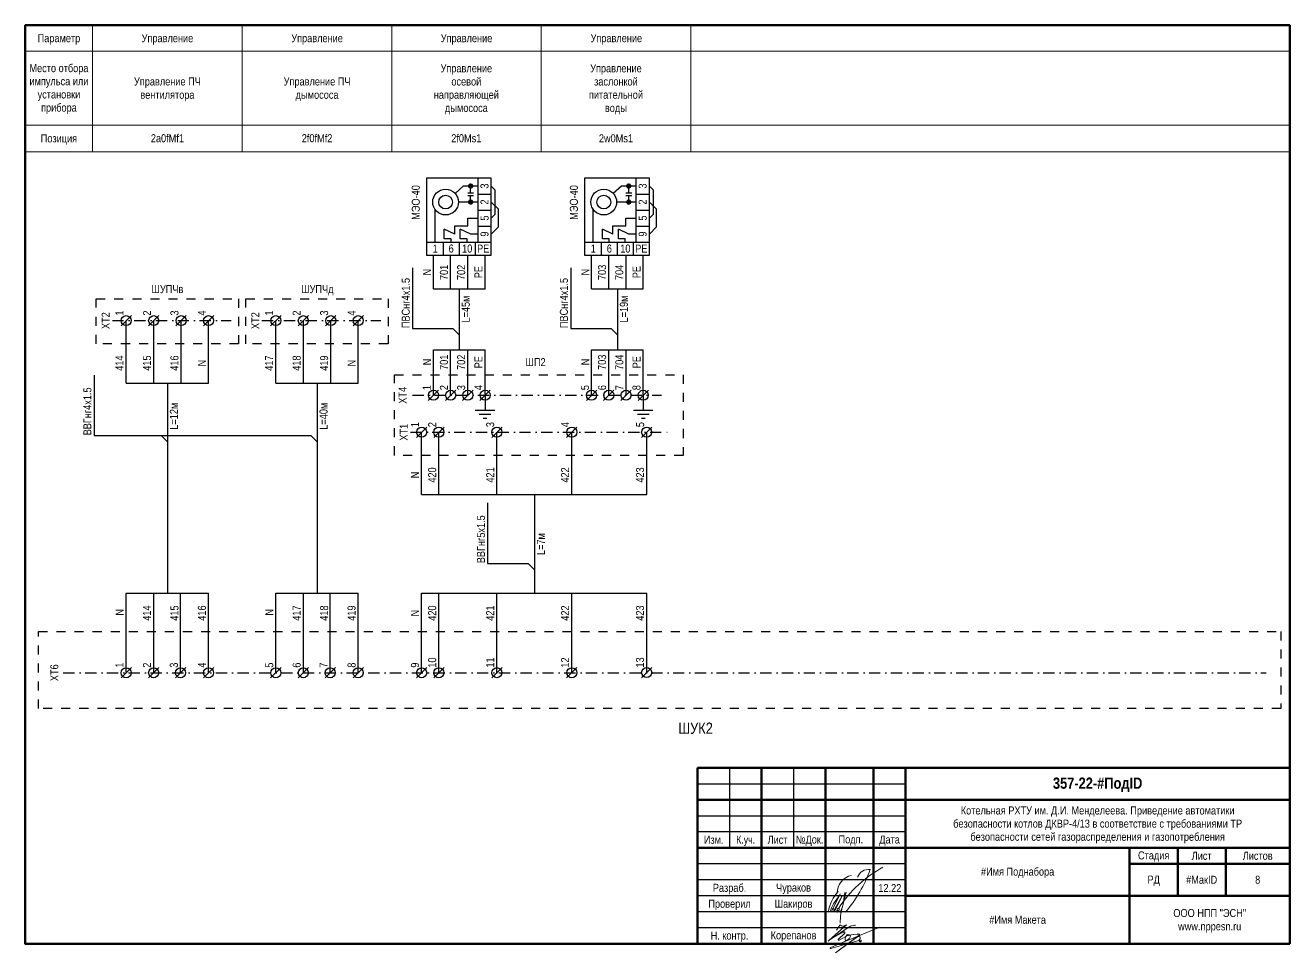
# Model space of a CAD drawing. Header units: millimetres. Extents: x -6000 to 26000, y -6000 to 26000.
# Drawn here: x 20 to 415, y -3029 to -2739.2 of the extents above; entities that cross this region are included whole.
import ezdxf

# ---------------------------------------------------------------- set-up
doc = ezdxf.new("R2010")
doc.units = ezdxf.units.MM
doc.header["$MEASUREMENT"] = 0
doc.linetypes.add('Штриховая', pattern=[5.644444, 2.822222, -2.822222])
doc.linetypes.add('Штрихпунктирная', pattern=[6.702778, 3.527778, -1.763889, 0, -1.411111])
for name, color, linetype, lineweight in [('0_Ном._пера__1', 7, 'Continuous', 15), ('0_Ном._пера__21', 7, 'Continuous', 30), ('0_Ном._пера__246', 7, 'Continuous', 100), ('2D - Общий_Ном._пера__1', 7, 'Continuous', 15), ('2D - Общий_Ном._пера__21', 7, 'Continuous', 30), ('2D - Общий_Ном._пера__41', 7, 'Continuous', 60), ('Аннотация - Текст_Ном._пера__1', 7, 'Continuous', 15)]:
    doc.layers.add(name, color=color, linetype=linetype, lineweight=lineweight)
doc.layers.add('0_Ном._пера__9', color=7, linetype='Continuous', lineweight=15, true_color=0x3dad99)
doc.styles.add('СГЕНЕРИР_СТИЛЬ_1', font='')
doc.styles.add('СГЕНЕРИР_СТИЛЬ_4', font='')
doc.styles.get('СГЕНЕРИР_СТИЛЬ_1').set_extended_font_data('Arial Narrow')
doc.styles.get('СГЕНЕРИР_СТИЛЬ_4').set_extended_font_data('Arial Narrow', bold=True)

msp = doc.modelspace()

# ---------------------------------------------------------------- linework, layer by layer
at = {"layer": '0_Ном._пера__21', "color": 7, "linetype": 'Continuous', "lineweight": 30}
for p, q in [((415, -2971.22), (230, -2971.22)), ((230, -2971.22), (230, -3026.22)), ((240, -2971.22), (240, -2996.22)), ((250, -2971.22), (250, -3026.22)), ((260, -2971.22), (260, -2996.22)), ((270, -2971.22), (270, -3026.22)), ((285, -2971.22), (285, -3026.22)), ((295, -2971.22), (295, -3026.22)), ((230, -2976.22), (295, -2976.22)), ((415, -2981.22), (230, -2981.22)), ((230, -2986.22), (295, -2986.22)), ((295, -2991.22), (230, -2991.22)), ((415, -2996.22), (230, -2996.22)), ((365, -3026.22), (365, -2996.22)), ((380, -2996.22), (380, -3011.22)), ((395, -2996.22), (395, -3011.22)), ((295, -3001.22), (230, -3001.22)), ((415, -3001.22), (365, -3001.22)), ((295, -3006.22), (230, -3006.22)), ((295, -3011.22), (230, -3011.22)), ((415, -3011.22), (295, -3011.22)), ((295, -3016.22), (230, -3016.22)), ((295, -3021.22), (230, -3021.22))]:
    msp.add_line(p, q, dxfattribs=at)
at = {"layer": '0_Ном._пера__246', "color": 7, "linetype": 'Continuous', "lineweight": 100}
for p, q in [((415, -2971.22), (230, -2971.22)), ((230, -2971.22), (230, -3026.22)), ((250, -2971.22), (250, -3026.22)), ((270, -2971.22), (270, -3026.22)), ((285, -2971.22), (285, -3026.22)), ((295, -2971.22), (295, -3026.22)), ((415, -2981.22), (230, -2981.22)), ((415, -2996.22), (230, -2996.22)), ((365, -3026.22), (365, -2996.22)), ((380, -2996.22), (380, -3011.22)), ((395, -2996.22), (395, -3011.22)), ((415, -3001.22), (365, -3001.22)), ((415, -3011.22), (295, -3011.22))]:
    msp.add_line(p, q, dxfattribs=at)
at = {"layer": '0_Ном._пера__246', "color": 7, "linetype": 'Continuous', "lineweight": 100, "flags": 128}
msp.add_lwpolyline([(415, -3026.22), (415, -2739.22), (20, -2739.22), (20, -3026.22)], close=True, dxfattribs=at)
at = {"layer": '0_Ном._пера__9', "color": 135, "linetype": 'Continuous', "lineweight": 15, "true_color": 0x3dad99}
for p, q in [((274.54, -3010.56), (271.86, -3016.11)), ((272.35, -3016.21), (275.1, -3011.42)), ((275.1, -3011.42), (272.84, -3016.11)), ((275.49, -3013.86), (276.47, -3010.09)), ((275.49, -3013.86), (276.07, -3010.12)), ((273.33, -3016.21), (273.51, -3015.89)), ((274.27, -3015.28), (274.13, -3016.32)), ((274.53, -3016.37), (275.27, -3014.63))]:
    msp.add_line(p, q, dxfattribs=at)
at = {"layer": '0_Ном._пера__9', "color": 135, "linetype": 'Continuous', "lineweight": 15, "true_color": 0x3dad99, "flags": 128}
for points in [[(273.37, -3021.98), (274.48, -3020.35, -0.414214), (274.51, -3020.34), (274.64, -3020.43, 0.267949), (275.98, -3020.53), (276.48, -3020.29, -0.775573), (276.51, -3020.32), (271.17, -3025.07), (270.81, -3025.41), (270.95, -3025.27, 0.030067), (271.39, -3024.9), (276.91, -3021.21, -0.091908), (278.11, -3020.63), (279.12, -3020.36, -0.933541), (279.19, -3020.48)], [(271.87, -3024.59), (275.11, -3022.75, -0.08719), (275.64, -3022.52), (275.75, -3022.49, -0.702393), (275.98, -3022.83), (273.94, -3024.85, 0.136086), (273.9, -3024.96, 0.443716), (274.02, -3025.1), (274.18, -3025.1, 0.161222), (274.25, -3025.07), (276.29, -3023.87, -0.026522), (276.38, -3023.81, -0.768791), (276.46, -3023.88), (276.23, -3024.32, 0.105043), (276.11, -3024.74, 0.43472), (276.54, -3025.2, 0.16132), (276.66, -3025.16), (277.28, -3024.7, 0.102211), (277.56, -3024.38), (277.58, -3024.34, -0.023478), (277.62, -3024.28, 0.197304), (277.75, -3023.73, 0.161257), (277.69, -3023.61, 0.094433), (277.46, -3023.46), (277.44, -3023.45, 0.083774), (277.2, -3023.4, 0.05387), (276.8, -3023.42, 0.985858), (276.69, -3023.74), (278.65, -3023.3, -0.027151), (278.73, -3023.29), (280.02, -3023.14, -0.046388), (280.15, -3023.14), (280.38, -3023.16, -0.65616), (280.5, -3023.51), (273.14, -3028.99), (279.32, -3024.49), (280.16, -3023.93), (280.27, -3023.92, -0.038414), (280.38, -3023.91), (280.48, -3023.91), (280.5, -3023.91, -0.402341), (280.8, -3024.52, 0.020676), (280.78, -3024.58), (280.55, -3024.95, 0.467701), (280.83, -3025.56, 0.131652), (281.07, -3025.48, 0.726247), (280.97, -3025.1), (280.88, -3025.09, 0.115506), (280.74, -3025.1), (274.6, -3026.81), (271.6, -3027.64), (271.48, -3027.63, -0.747293), (271.44, -3027.48), (273.5, -3026.5), (286.93, -3021.03)]]:
    msp.add_lwpolyline(points, format="xyb", dxfattribs=at)
at = {"layer": '0_Ном._пера__9', "color": 135, "linetype": 'Continuous', "lineweight": 15, "true_color": 0x3dad99}
for centre, radius, start, end in [((279.27, -3010.36), 5.66, 101.6434, 180.3746), ((306.41, -3036.05), 38.51, 118.6981, 146.8966), ((243.78, -2988.71), 42.61, 319.6537, 340.3805), ((283.34, -3006.5), 3.52, 80.6082, 161.7985), ((283.79, -3018.45), 13.12, 138.6736, 169.7126), ((286.05, -3021.46), 15.59, 139.9163, 160.3208), ((272.19, -3015.91), 0.668, 353.3227, 96.6773), ((273.35, -3015.61), 0.661, 268.7016, 341.1724), ((296.11, -3020.1), 21.55, 163.167, 179.0964)]:
    msp.add_arc(centre, radius, start, end, dxfattribs=at)
msp.add_ellipse((273.9, -3015.68), major_axis=(0.248, 0.662), ratio=0.421875, dxfattribs=at)
at = {"layer": '2D - Общий_Ном._пера__1', "color": 7, "linetype": 'Continuous', "lineweight": 15}
for p, q in [((41.03, -2739.22), (41.03, -2778.76)), ((41.03, -2739.22), (41.03, -2778.76)), ((87.77, -2739.22), (87.77, -2778.76)), ((87.77, -2739.22), (87.77, -2778.76)), ((134.47, -2739.22), (134.47, -2778.76)), ((181.15, -2739.22), (181.15, -2778.76)), ((227.89, -2739.22), (227.89, -2778.76)), ((20, -2747.34), (415, -2747.34)), ((20, -2770.4), (415, -2770.4)), ((20, -2778.76), (415, -2778.76))]:
    msp.add_line(p, q, dxfattribs=at)
at = {"layer": '2D - Общий_Ном._пера__21', "color": 7, "linetype": 'Continuous', "lineweight": 30}
for p, q in [((165.55, -2786.95), (145.34, -2786.95)), ((145.34, -2786.95), (145.34, -2811.07)), ((161.43, -2806.95), (161.43, -2786.95)), ((165.55, -2811.07), (165.55, -2786.95)), ((214.95, -2786.95), (194.74, -2786.95)), ((194.74, -2786.95), (194.74, -2811.07)), ((210.83, -2806.95), (210.83, -2786.95)), ((214.95, -2811.07), (214.95, -2786.95)), ((156.82, -2789.45), (154.3, -2791.75)), ((161.43, -2789.45), (156.82, -2789.45)), ((158.21, -2791.6), (160.05, -2791.6)), ((158.21, -2792.42), (160.05, -2792.42)), ((159.13, -2791.6), (159.13, -2790.09)), ((159.13, -2793.93), (159.13, -2792.42)), ((161.43, -2791.95), (165.55, -2791.95)), ((165.55, -2789.45), (166.8, -2790.7)), ((166.8, -2798.2), (166.8, -2790.7)), ((206.22, -2789.45), (203.69, -2791.75)), ((210.83, -2789.45), (206.22, -2789.45)), ((207.6, -2791.6), (209.44, -2791.6)), ((207.6, -2792.42), (209.44, -2792.42)), ((208.52, -2791.6), (208.52, -2790.09)), ((208.52, -2793.93), (208.52, -2792.42)), ((210.83, -2791.95), (214.95, -2791.95)), ((214.95, -2789.45), (216.2, -2790.7)), ((216.2, -2798.2), (216.2, -2790.7)), ((161.43, -2794.45), (155.34, -2794.45)), ((165.55, -2794.45), (167.8, -2796.71)), ((210.83, -2794.45), (204.74, -2794.45)), ((214.95, -2794.45), (217.2, -2796.71)), ((148.05, -2806.95), (148.05, -2796.83)), ((158.22, -2801.92), (158.22, -2799.45)), ((158.22, -2799.45), (161.43, -2799.45)), ((161.43, -2796.95), (165.55, -2796.95)), ((165.55, -2799.45), (166.8, -2798.2)), ((167.8, -2802.2), (167.8, -2796.71)), ((197.45, -2806.95), (197.45, -2796.83)), ((207.62, -2801.92), (207.62, -2799.45)), ((207.62, -2799.45), (210.83, -2799.45)), ((210.83, -2796.95), (214.95, -2796.95)), ((214.95, -2799.45), (216.2, -2798.2)), ((217.2, -2802.2), (217.2, -2796.71)), ((150.89, -2805.94), (150.89, -2802.97)), ((154.14, -2804.45), (150.89, -2802.97)), ((154.14, -2804.45), (154.14, -2801.92)), ((154.14, -2801.92), (158.22, -2801.92)), ((155.89, -2805.94), (155.89, -2802.97)), ((159.14, -2804.45), (155.89, -2802.97)), ((161.43, -2804.45), (159.14, -2804.45)), ((161.43, -2801.95), (165.55, -2801.95)), ((165.55, -2804.45), (167.8, -2802.2)), ((200.29, -2805.94), (200.29, -2802.97)), ((203.54, -2804.45), (200.29, -2802.97)), ((203.54, -2804.45), (203.54, -2801.92)), ((203.54, -2801.92), (207.62, -2801.92)), ((205.29, -2805.94), (205.29, -2802.97)), ((208.54, -2804.45), (205.29, -2802.97)), ((210.83, -2804.45), (208.54, -2804.45)), ((210.83, -2801.95), (214.95, -2801.95)), ((214.95, -2804.45), (217.2, -2802.2)), ((145.55, -2806.95), (165.55, -2806.95)), ((150.55, -2806.95), (150.55, -2811.07)), ((153.05, -2805.94), (150.89, -2805.94)), ((153.05, -2806.95), (153.05, -2805.94)), ((155.55, -2806.95), (155.55, -2811.07)), ((158.05, -2805.94), (155.89, -2805.94)), ((158.05, -2806.95), (158.05, -2805.94)), ((160.55, -2806.95), (160.55, -2811.07)), ((194.95, -2806.95), (214.95, -2806.95)), ((199.95, -2806.95), (199.95, -2811.07)), ((202.45, -2805.94), (200.29, -2805.94)), ((202.45, -2806.95), (202.45, -2805.94)), ((204.95, -2806.95), (204.95, -2811.07)), ((207.45, -2805.94), (205.29, -2805.94)), ((207.45, -2806.95), (207.45, -2805.94)), ((209.95, -2806.95), (209.95, -2811.07)), ((145.34, -2811.07), (165.55, -2811.07)), ((147.49, -2821.61), (147.49, -2811.07)), ((152.88, -2821.61), (152.88, -2811.07)), ((158.26, -2821.61), (158.26, -2811.07)), ((163.64, -2821.61), (163.64, -2811.07)), ((194.74, -2811.07), (214.95, -2811.07)), ((196.89, -2821.61), (196.89, -2811.07)), ((202.27, -2821.61), (202.27, -2811.07)), ((207.66, -2821.61), (207.66, -2811.07)), ((213.04, -2821.61), (213.04, -2811.07)), ((140.98, -2814.99), (140.98, -2833.93)), ((190.38, -2814.99), (190.38, -2833.93)), ((147.49, -2821.61), (163.64, -2821.61)), ((155.57, -2821.61), (155.57, -2840.58)), ((196.89, -2821.61), (213.04, -2821.61)), ((204.96, -2821.61), (204.96, -2840.58)), ((49.9, -2833.13), (53.14, -2829.89)), ((51.53, -2851), (51.53, -2831.5)), ((58.48, -2833.13), (61.72, -2829.89)), ((60.11, -2851), (60.11, -2831.5)), ((67.06, -2833.13), (70.3, -2829.89)), ((68.69, -2851), (68.69, -2831.5)), ((75.64, -2833.13), (78.87, -2829.89)), ((77.27, -2851), (77.27, -2831.5)), ((96.65, -2833.13), (99.89, -2829.89)), ((98.28, -2851), (98.28, -2831.5)), ((105.23, -2833.13), (108.46, -2829.89)), ((106.86, -2851), (106.86, -2831.5)), ((113.81, -2833.13), (117.04, -2829.89)), ((115.43, -2851), (115.43, -2831.5)), ((122.39, -2833.13), (125.62, -2829.89)), ((124.01, -2851), (124.01, -2831.5)), ((140.98, -2833.93), (153.59, -2833.93)), ((155.57, -2835.9), (153.59, -2833.93)), ((190.38, -2833.93), (202.99, -2833.93)), ((204.96, -2835.9), (202.99, -2833.93)), ((147.49, -2854.82), (147.49, -2840.58)), ((147.49, -2840.58), (163.64, -2840.58)), ((152.88, -2854.82), (152.88, -2840.58)), ((158.26, -2854.82), (158.26, -2840.58)), ((163.64, -2854.82), (163.64, -2840.58)), ((196.89, -2854.82), (196.89, -2840.58)), ((196.89, -2840.58), (213.04, -2840.58)), ((202.27, -2854.82), (202.27, -2840.58)), ((207.66, -2854.82), (207.66, -2840.58)), ((213.04, -2854.82), (213.04, -2840.58)), ((41.49, -2848.49), (41.49, -2867.42)), ((51.53, -2851), (77.27, -2851)), ((64.4, -2851), (64.4, -2916.68)), ((98.28, -2851), (124.01, -2851)), ((111.15, -2851), (111.15, -2916.68)), ((145.87, -2856.44), (149.1, -2853.21)), ((151.25, -2856.44), (154.48, -2853.21)), ((156.63, -2856.44), (159.87, -2853.21)), ((162.01, -2856.44), (165.25, -2853.21)), ((163.64, -2854.82), (163.64, -2859.51)), ((195.27, -2856.44), (198.5, -2853.21)), ((200.65, -2856.44), (203.88, -2853.21)), ((206.03, -2856.44), (209.26, -2853.21)), ((211.41, -2856.44), (214.65, -2853.21)), ((213.04, -2854.82), (213.04, -2859.51)), ((160.59, -2859.51), (166.69, -2859.51)), ((209.99, -2859.51), (216.09, -2859.51)), ((161.82, -2860.74), (165.46, -2860.74)), ((163.06, -2861.98), (164.23, -2861.98)), ((211.22, -2860.74), (214.86, -2860.74)), ((212.45, -2861.98), (213.62, -2861.98)), ((41.49, -2867.42), (109.17, -2867.42)), ((64.4, -2869.4), (62.42, -2867.42)), ((111.15, -2869.4), (109.17, -2867.42)), ((142.19, -2867.99), (145.43, -2864.75)), ((143.82, -2885.86), (143.82, -2866.36)), ((147.58, -2867.99), (150.81, -2864.75)), ((149.2, -2885.86), (149.2, -2866.36)), ((165.7, -2867.99), (168.94, -2864.75)), ((167.33, -2885.86), (167.33, -2866.36)), ((189.1, -2867.99), (192.33, -2864.75)), ((190.73, -2885.86), (190.73, -2866.36)), ((212.5, -2867.99), (215.73, -2864.75)), ((214.12, -2885.86), (214.12, -2866.36)), ((143.82, -2885.86), (214.12, -2885.86)), ((179.03, -2885.86), (179.03, -2916.68)), ((164.44, -2888.44), (164.44, -2907.37)), ((164.44, -2907.37), (177.05, -2907.37)), ((179.03, -2909.35), (177.05, -2907.37)), ((51.53, -2941.51), (51.53, -2916.68)), ((51.53, -2916.68), (77.27, -2916.68)), ((60.11, -2941.51), (60.11, -2916.68)), ((68.51, -2941.51), (68.51, -2916.68)), ((77.27, -2941.51), (77.27, -2916.68)), ((98.28, -2941.51), (98.28, -2916.68)), ((98.28, -2916.68), (124.01, -2916.68)), ((106.86, -2941.51), (106.86, -2916.68)), ((115.26, -2941.51), (115.26, -2916.68)), ((124.01, -2941.51), (124.01, -2916.68)), ((143.82, -2941.51), (143.82, -2916.68)), ((143.82, -2916.68), (214.12, -2916.68)), ((149.2, -2941.5), (149.2, -2916.68)), ((167.33, -2941.49), (167.33, -2916.68)), ((190.73, -2941.5), (190.73, -2916.68)), ((214.12, -2941.47), (214.12, -2916.68)), ((49.9, -2943.14), (53.14, -2939.91)), ((58.48, -2943.14), (61.72, -2939.91)), ((66.88, -2943.14), (70.12, -2939.91)), ((75.64, -2943.14), (78.87, -2939.91)), ((96.65, -2943.14), (99.89, -2939.91)), ((105.23, -2943.14), (108.46, -2939.91)), ((113.63, -2943.14), (116.87, -2939.91)), ((122.39, -2943.14), (125.62, -2939.91)), ((142.19, -2943.14), (145.43, -2939.91)), ((147.58, -2943.13), (150.81, -2939.89)), ((165.7, -2943.11), (168.94, -2939.88)), ((189.1, -2943.13), (192.33, -2939.89)), ((212.5, -2943.1), (215.73, -2939.86))]:
    msp.add_line(p, q, dxfattribs=at)
at = {"layer": '2D - Общий_Ном._пера__21', "color": 7, "linetype": 'Штриховая', "lineweight": 30}
for p, q in [((42.16, -2824.71), (86.58, -2824.71)), ((42.16, -2838.73), (42.16, -2824.71)), ((86.58, -2824.71), (86.58, -2838.73)), ((88.91, -2824.71), (133.32, -2824.71)), ((88.91, -2838.73), (88.91, -2824.71)), ((133.32, -2824.71), (133.32, -2838.73)), ((86.58, -2838.73), (42.16, -2838.73)), ((133.32, -2838.73), (88.91, -2838.73)), ((135.29, -2848.42), (225.56, -2848.42)), ((135.29, -2873.59), (135.29, -2848.42)), ((225.56, -2848.42), (225.56, -2873.59)), ((225.56, -2873.59), (135.29, -2873.59)), ((24.11, -2928.58), (412.23, -2928.58)), ((24.11, -2952.72), (24.11, -2928.58)), ((412.23, -2928.58), (412.23, -2952.72)), ((412.23, -2952.72), (24.11, -2952.72))]:
    msp.add_line(p, q, dxfattribs=at)
at = {"layer": '2D - Общий_Ном._пера__21', "color": 7, "linetype": 'Штрихпунктирная', "lineweight": 30}
for p, q in [((47.2, -2831.5), (84.32, -2831.5)), ((93.94, -2831.5), (131.06, -2831.5)), ((141, -2854.82), (218.77, -2854.82)), ((140.33, -2866.36), (221.24, -2866.36)), ((31.87, -2941.51), (407.61, -2941.51))]:
    msp.add_line(p, q, dxfattribs=at)
at = {"layer": '2D - Общий_Ном._пера__21', "color": 7, "linetype": 'Continuous', "lineweight": 30}
for centre, radius in [((151.31, -2794.45), 4.03), ((151.31, -2794.45), 2.16), ((200.71, -2794.45), 4.03), ((200.71, -2794.45), 2.16), ((51.53, -2831.5), 1.57), ((60.11, -2831.5), 1.57), ((68.69, -2831.5), 1.57), ((77.27, -2831.5), 1.57), ((98.28, -2831.5), 1.57), ((106.86, -2831.5), 1.57), ((115.43, -2831.5), 1.57), ((124.01, -2831.5), 1.57), ((147.49, -2854.82), 1.57), ((152.88, -2854.82), 1.57), ((158.26, -2854.82), 1.57), ((163.64, -2854.82), 1.57), ((196.89, -2854.82), 1.57), ((202.27, -2854.82), 1.57), ((207.66, -2854.82), 1.57), ((213.04, -2854.82), 1.57), ((143.82, -2866.36), 1.57), ((149.2, -2866.36), 1.57), ((167.33, -2866.36), 1.57), ((190.73, -2866.36), 1.57), ((214.12, -2866.36), 1.57), ((51.53, -2941.51), 1.57), ((60.11, -2941.51), 1.57), ((68.51, -2941.51), 1.57), ((77.27, -2941.51), 1.57), ((98.28, -2941.51), 1.57), ((106.86, -2941.51), 1.57), ((115.26, -2941.51), 1.57), ((124.01, -2941.51), 1.57), ((143.82, -2941.51), 1.57), ((149.2, -2941.5), 1.57), ((167.33, -2941.49), 1.57), ((190.73, -2941.5), 1.57), ((214.12, -2941.47), 1.57)]:
    msp.add_circle(centre, radius, dxfattribs=at)
at = {"layer": '2D - Общий_Ном._пера__41', "color": 7, "linetype": 'Continuous', "lineweight": 60}
for centre in [(159.13, -2789.45), (208.52, -2789.45), (159.13, -2794.45), (208.52, -2794.45)]:
    msp.add_circle(centre, 0.523, dxfattribs=at)

# ---------------------------------------------------------------- texts
at = {"layer": '0_Ном._пера__1', "color": 7, "linetype": 'Continuous', "lineweight": 15, "attachment_point": 5}
for s, insert, char_height, style in [('\\A1;{\\pqc;\\fArial Narrow|b1|i0|c204|p34;357-22\\fArial Narrow|b1|i0|c204|p34;-\\fArial Narrow|b1|i0|c204|p34;#ПодID}', (355, -2976.51), 3.5, 'СГЕНЕРИР_СТИЛЬ_4'), ('\\A1;{\\pqc;\\fArial Narrow|b0|i0|c204|p34;Изм.}', (235.04, -2993.71), 2.5, 'СГЕНЕРИР_СТИЛЬ_1'), ('\\A1;{\\W0.950000x;\\pqc;\\fArial Narrow|b0|i0|c204|p34;К.уч.}', (245.04, -2994.05), 2.5, 'СГЕНЕРИР_СТИЛЬ_1'), ('\\A1;{\\pqc;\\fArial Narrow|b0|i0|c204|p34;Лист}', (255, -2993.71), 2.5, 'СГЕНЕРИР_СТИЛЬ_1'), ('\\A1;{\\pqc;\\fArial Narrow|b0|i0|c204|p34;№Док.}', (265, -2993.98), 2.5, 'СГЕНЕРИР_СТИЛЬ_1'), ('\\A1;{\\pqc;\\fArial Narrow|b0|i0|c204|p34; Подп.}', (277.5, -2993.94), 2.5, 'СГЕНЕРИР_СТИЛЬ_1'), ('\\A1;{\\pqc;\\fArial Narrow|b0|i0|c204|p34;Дата}', (290, -2993.98), 2.5, 'СГЕНЕРИР_СТИЛЬ_1'), ('\\A1;{\\pqc;\\fArial Narrow|b0|i0|c204|p34;Стадия}', (372.5, -2998.94), 2.5, 'СГЕНЕРИР_СТИЛЬ_1'), ('\\A1;{\\pqc;\\fArial Narrow|b0|i0|c204|p34;Лист}', (387.5, -2998.73), 2.5, 'СГЕНЕРИР_СТИЛЬ_1'), ('\\A1;{\\pqc;\\fArial Narrow|b0|i0|c204|p34;Листов}', (405, -2998.73), 2.5, 'СГЕНЕРИР_СТИЛЬ_1'), ('\\A1;{\\pqc;\\fArial Narrow|b0|i0|c204|p34;#Имя Поднабора}', (330, -3004.03), 2.5, 'СГЕНЕРИР_СТИЛЬ_1'), ('\\A1;{\\pqc;\\fArial Narrow|b0|i0|c204|p34;РД}', (372.5, -3006.5), 2.5, 'СГЕНЕРИР_СТИЛЬ_1'), ('\\A1;{\\pqc;\\fArial Narrow|b0|i0|c204|p34;#МакID}', (387.5, -3006.21), 2.5, 'СГЕНЕРИР_СТИЛЬ_1'), ('\\A1;{\\pqc;\\fArial Narrow|b0|i0|c204|p34;#Имя Макета}', (330, -3018.71), 2.5, 'СГЕНЕРИР_СТИЛЬ_1')]:
    msp.add_mtext(s, dxfattribs=dict(at, insert=insert, char_height=char_height, style=style))
at = {"layer": '0_Ном._пера__1', "color": 7, "linetype": 'Continuous', "lineweight": 15, "insert": (355, -2989.03), "char_height": 2.5, "width": 102.1134, "attachment_point": 5, "line_spacing_factor": 0.984993, "style": 'СГЕНЕРИР_СТИЛЬ_1'}
msp.add_mtext('\\A1;{\\pqc;\\fArial Narrow|b0|i0|c204|p34;Котельная РХТУ им. Д.И. Менделеева. Приведение автоматики безопасности котлов ДКВР-4/13 в соответствие с требованиями ТР безопасности сетей газораспределения и газопотребления}', dxfattribs=at)
at = {"layer": '0_Ном._пера__1', "color": 7, "linetype": 'Continuous', "lineweight": 15, "insert": (390, -3019.04), "char_height": 2.5, "attachment_point": 5, "line_spacing_factor": 0.996855, "style": 'СГЕНЕРИР_СТИЛЬ_1'}
msp.add_mtext('\\A1;{\\pqc;\\fArial Narrow|b0|i0|c204|p34;ООО НПП "ЭСН"\\P\\pqc;\\fArial Narrow|b0|i0|c204|p34;www.nppesn.ru}', dxfattribs=at)
at = {"layer": 'Аннотация - Текст_Ном._пера__1', "color": 7, "linetype": 'Continuous', "lineweight": 15, "attachment_point": 2, "style": 'СГЕНЕРИР_СТИЛЬ_1'}
for s, insert, char_height in [('\\A1;{\\pqc;\\fArial Narrow|b0|i0|c204|p34;Параметр}', (30.51, -2742), 2.5), ('\\A1;{\\pqc;\\fArial Narrow|b0|i0|c204|p34;Управление}', (64.4, -2742), 2.5), ('\\A1;{\\pqc;\\fArial Narrow|b0|i0|c204|p34;Управление}', (111.15, -2742), 2.5), ('\\A1;{\\pqc;\\fArial Narrow|b0|i0|c204|p34;Управление}', (157.84, -2742), 2.5), ('\\A1;{\\pqc;\\fArial Narrow|b0|i0|c204|p34;Управление}', (204.64, -2742), 2.5), ('\\A1;{\\pqc;\\fArial Narrow|b0|i0|c204|p34;Позиция}', (30.51, -2773.3), 2.5), ('\\A1;{\\pqc;\\fArial Narrow|b0|i0|c204|p34;2\\fArial Narrow|b0|i0|c204|p34;a0fMf1}', (64.4, -2773.26), 2.5), ('\\A1;{\\pqc;\\fArial Narrow|b0|i0|c204|p34;2\\fArial Narrow|b0|i0|c204|p34;f0fMf2}', (111.15, -2773.26), 2.5), ('\\A1;{\\pqc;\\fArial Narrow|b0|i0|c204|p34;2\\fArial Narrow|b0|i0|c204|p34;f0Ms1}', (157.77, -2773.26), 2.5), ('\\A1;{\\pqc;\\fArial Narrow|b0|i0|c204|p34;2\\fArial Narrow|b0|i0|c204|p34;w0Ms1}', (204.52, -2773.29), 2.5), ('\\A1;{\\pqc;\\fArial Narrow|b0|i0|c204|p34;1}', (148.05, -2807.73), 2.5), ('\\A1;{\\pqc;\\fArial Narrow|b0|i0|c204|p34;6}', (153.05, -2807.73), 2.5), ('\\A1;{\\pqc;\\fArial Narrow|b0|i0|c204|p34;10}', (158.05, -2807.73), 2.5), ('\\A1;{\\pqc;\\fArial Narrow|b0|i0|c204|p34;PE}', (163.05, -2807.74), 2.5), ('\\A1;{\\pqc;\\fArial Narrow|b0|i0|c204|p34;1}', (197.45, -2807.73), 2.5), ('\\A1;{\\pqc;\\fArial Narrow|b0|i0|c204|p34;6}', (202.45, -2807.73), 2.5), ('\\A1;{\\pqc;\\fArial Narrow|b0|i0|c204|p34;10}', (207.45, -2807.73), 2.5), ('\\A1;{\\pqc;\\fArial Narrow|b0|i0|c204|p34;PE}', (212.45, -2807.74), 2.5), ('\\A1;{\\pqc;\\fArial Narrow|b0|i0|c204|p34;Ш\\fArial Narrow|b0|i0|c204|p34;УПЧв}', (64.4, -2820.41), 2.5), ('\\A1;{\\pqc;\\fArial Narrow|b0|i0|c204|p34;ШУПЧ\\fArial Narrow|b0|i0|c204|p34;д}', (111.23, -2820.41), 2.5), ('\\A1;{\\pqc;\\fArial Narrow|b0|i0|c204|p34;ШП\\fArial Narrow|b0|i0|c204|p34;2}', (179.41, -2843.22), 2.5), ('\\A1;{\\pqc;\\fArial Narrow|b0|i0|c204|p34;ШУК\\fArial Narrow|b0|i0|c204|p34;2}', (229.39, -2957.09), 3.5), ('\\A1;{\\pqc;\\fArial Narrow|b0|i0|c204|p34;8}', (405, -3004.93), 2.5), ('\\A1;{\\pqc;\\fArial Narrow|b0|i0|c204|p34;Разраб.}', (240, -3007.46), 2.5), ('\\A1;{\\pqc;\\fArial Narrow|b0|i0|c204|p34;Чураков}', (260, -3007.39), 2.5), ('\\A1;{\\pqc;\\fArial Narrow|b0|i0|c204|p34;12.22}', (290.08, -3007.52), 2.5), ('\\A1;{\\pqc;\\fArial Narrow|b0|i0|c204|p34;Проверил}', (240, -3012.43), 2.5), ('\\A1;{\\pqc;\\fArial Narrow|b0|i0|c204|p34;Шакиров}', (260, -3012.43), 2.5), ('\\A1;{\\pqc;\\fArial Narrow|b0|i0|c204|p34;Н. контр.}', (240, -3022.38), 2.5), ('\\A1;{\\pqc;\\fArial Narrow|b0|i0|c204|p34;Корепанов}', (260, -3022.3), 2.5)]:
    msp.add_mtext(s, dxfattribs=dict(at, insert=insert, char_height=char_height))
at = {"layer": 'Аннотация - Текст_Ном._пера__1', "color": 7, "linetype": 'Continuous', "lineweight": 15, "char_height": 2.5, "attachment_point": 2, "style": 'СГЕНЕРИР_СТИЛЬ_1'}
for s, insert, width, line_spacing_factor in [('\\A1;{\\pqc;\\fArial Narrow|b0|i0|c204|p34;Место отбора импульса или установки прибора}', (30.51, -2751.36), 21.0254, 0.986465), ('\\A1;{\\pqc;\\fArial Narrow|b0|i0|c204|p34;Управление о\\fArial Narrow|b0|i0|c204|p34;сев\\fArial Narrow|b0|i0|c204|p34;ой\\fArial Narrow|b0|i0|c204|p34; направляющ\\fArial Narrow|b0|i0|c204|p34;ей\\fArial Narrow|b0|i0|c204|p34; дымососа}', (157.78, -2751.41), 23.3734, 0.990841), ('\\A1;{\\pqc;\\fArial Narrow|b0|i0|c204|p34;Управление з\\fArial Narrow|b0|i0|c204|p34;аслонк\\fArial Narrow|b0|i0|c204|p34;ой\\fArial Narrow|b0|i0|c204|p34; питательной воды}', (204.52, -2751.41), 23.3734, 0.990841), ('\\A1;{\\pqc;\\fArial Narrow|b0|i0|c204|p34;Управление ПЧ вентилятора}', (64.4, -2755.53), 23.3734, 0.996475), ('\\A1;{\\pqc;\\fArial Narrow|b0|i0|c204|p34;Управление \\fArial Narrow|b0|i0|c204|p34;ПЧ дымососа}', (111.15, -2755.53), 23.3734, 0.996093)]:
    msp.add_mtext(s, dxfattribs=dict(at, insert=insert, width=width, line_spacing_factor=line_spacing_factor))
at = {"layer": 'Аннотация - Текст_Ном._пера__1', "color": 7, "linetype": 'Continuous', "lineweight": 15, "char_height": 2.5, "attachment_point": 2, "rotation": 90, "style": 'СГЕНЕРИР_СТИЛЬ_1'}
for s, insert in [('\\A1;{\\pqc;\\fArial Narrow|b0|i0|c204|p34;МЭО-40}', (140.73, -2794.58)), ('\\A1;{\\pqc;\\fArial Narrow|b0|i0|c204|p34;3}', (162.2, -2789.45)), ('\\A1;{\\pqc;\\fArial Narrow|b0|i0|c204|p34;МЭО-40}', (190.13, -2794.58)), ('\\A1;{\\pqc;\\fArial Narrow|b0|i0|c204|p34;3}', (211.6, -2789.45)), ('\\A1;{\\pqc;\\fArial Narrow|b0|i0|c204|p34;2}', (162.2, -2794.45)), ('\\A1;{\\pqc;\\fArial Narrow|b0|i0|c204|p34;2}', (211.6, -2794.45)), ('\\A1;{\\pqc;\\fArial Narrow|b0|i0|c204|p34;5}', (162.24, -2799.45)), ('\\A1;{\\pqc;\\fArial Narrow|b0|i0|c204|p34;5}', (211.64, -2799.45)), ('\\A1;{\\pqc;\\fArial Narrow|b0|i0|c204|p34;9}', (162.2, -2804.45)), ('\\A1;{\\pqc;\\fArial Narrow|b0|i0|c204|p34;9}', (211.6, -2804.45)), ('\\A1;{\\pqc;\\fArial Narrow|b0|i0|c204|p34;N}', (144.28, -2816.34)), ('\\A1;{\\pqc;\\fArial Narrow|b0|i0|c204|p34;701}', (149.53, -2816.43)), ('\\A1;{\\pqc;\\fArial Narrow|b0|i0|c204|p34;70\\fArial Narrow|b0|i0|c204|p34;2}', (154.91, -2816.43)), ('\\A1;{\\pqc;\\fArial Narrow|b0|i0|c204|p34;PE}', (160.31, -2816.34)), ('\\A1;{\\pqc;\\fArial Narrow|b0|i0|c204|p34;N}', (193.68, -2816.34)), ('\\A1;{\\pqc;\\fArial Narrow|b0|i0|c204|p34;70\\fArial Narrow|b0|i0|c204|p34;3}', (198.93, -2816.43)), ('\\A1;{\\pqc;\\fArial Narrow|b0|i0|c204|p34;70\\fArial Narrow|b0|i0|c204|p34;4}', (204.31, -2816.43)), ('\\A1;{\\pqc;\\fArial Narrow|b0|i0|c204|p34;PE}', (209.7, -2816.34)), ('\\A1;{\\pqc;\\fArial Narrow|b0|i0|c204|p34;ПВС\\fArial Narrow|b0|i0|c204|p34;нг\\fArial Narrow|b0|i0|c204|p34;4х1.5}', (137.6, -2826.01)), ('\\A1;{\\pqc;\\fArial Narrow|b0|i0|c204|p34;ПВС\\fArial Narrow|b0|i0|c204|p34;нг\\fArial Narrow|b0|i0|c204|p34;4х1.5}', (187, -2826.01)), ('\\A1;{\\pqc;\\fArial Narrow|b0|i0|c204|p34;L=\\fArial Narrow|b0|i0|c204|p34;45\\fArial Narrow|b0|i0|c204|p34;м}', (156.35, -2827.87)), ('\\A1;{\\pqc;\\fArial Narrow|b0|i0|c204|p34;L=\\fArial Narrow|b0|i0|c204|p34;19\\fArial Narrow|b0|i0|c204|p34;м}', (205.74, -2827.87)), ('\\A1;{\\pqc;\\fArial Narrow|b0|i0|c204|p34;X\\fArial Narrow|b0|i0|c204|p34;T2}', (43.85, -2831.5)), ('\\A1;{\\pqc;\\fArial Narrow|b0|i0|c204|p34;1}', (48.18, -2829.13)), ('\\A1;{\\pqc;\\fArial Narrow|b0|i0|c204|p34;2}', (56.76, -2829.13)), ('\\A1;{\\pqc;\\fArial Narrow|b0|i0|c204|p34;3}', (65.34, -2829.13)), ('\\A1;{\\pqc;\\fArial Narrow|b0|i0|c204|p34;4}', (73.93, -2829.13)), ('\\A1;{\\pqc;\\fArial Narrow|b0|i0|c204|p34;XT\\fArial Narrow|b0|i0|c204|p34;2}', (90.6, -2831.5)), ('\\A1;{\\pqc;\\fArial Narrow|b0|i0|c204|p34;1}', (94.93, -2829.13)), ('\\A1;{\\pqc;\\fArial Narrow|b0|i0|c204|p34;2}', (103.51, -2829.13)), ('\\A1;{\\pqc;\\fArial Narrow|b0|i0|c204|p34;3}', (112.09, -2829.13)), ('\\A1;{\\pqc;\\fArial Narrow|b0|i0|c204|p34;4}', (120.68, -2829.13)), ('\\A1;{\\pqc;\\fArial Narrow|b0|i0|c204|p34;414}', (48.18, -2844.77)), ('\\A1;{\\pqc;\\fArial Narrow|b0|i0|c204|p34;415}', (56.76, -2844.77)), ('\\A1;{\\pqc;\\fArial Narrow|b0|i0|c204|p34;416}', (65.34, -2844.77)), ('\\A1;{\\pqc;\\fArial Narrow|b0|i0|c204|p34;N}', (73.93, -2844.77)), ('\\A1;{\\pqc;\\fArial Narrow|b0|i0|c204|p34;41\\fArial Narrow|b0|i0|c204|p34;7}', (94.93, -2844.77)), ('\\A1;{\\pqc;\\fArial Narrow|b0|i0|c204|p34;41\\fArial Narrow|b0|i0|c204|p34;8}', (103.51, -2844.77)), ('\\A1;{\\pqc;\\fArial Narrow|b0|i0|c204|p34;41\\fArial Narrow|b0|i0|c204|p34;9}', (112.09, -2844.77)), ('\\A1;{\\pqc;\\fArial Narrow|b0|i0|c204|p34;N}', (120.68, -2844.77)), ('\\A1;{\\pqc;\\fArial Narrow|b0|i0|c204|p34;N}', (144.28, -2844.42)), ('\\A1;{\\pqc;\\fArial Narrow|b0|i0|c204|p34;701}', (149.53, -2844.51)), ('\\A1;{\\pqc;\\fArial Narrow|b0|i0|c204|p34;70\\fArial Narrow|b0|i0|c204|p34;2}', (154.91, -2844.51)), ('\\A1;{\\pqc;\\fArial Narrow|b0|i0|c204|p34;PE}', (160.31, -2844.5)), ('\\A1;{\\pqc;\\fArial Narrow|b0|i0|c204|p34;N}', (193.68, -2844.42)), ('\\A1;{\\pqc;\\fArial Narrow|b0|i0|c204|p34;70\\fArial Narrow|b0|i0|c204|p34;3}', (198.93, -2844.51)), ('\\A1;{\\pqc;\\fArial Narrow|b0|i0|c204|p34;70\\fArial Narrow|b0|i0|c204|p34;4}', (204.31, -2844.51)), ('\\A1;{\\pqc;\\fArial Narrow|b0|i0|c204|p34;PE}', (209.7, -2844.5)), ('\\A1;{\\pqc;\\fArial Narrow|b0|i0|c204|p34;1}', (144.15, -2852.44)), ('\\A1;{\\pqc;\\fArial Narrow|b0|i0|c204|p34;2}', (149.53, -2852.44)), ('\\A1;{\\pqc;\\fArial Narrow|b0|i0|c204|p34;3}', (154.91, -2852.44)), ('\\A1;{\\pqc;\\fArial Narrow|b0|i0|c204|p34;4}', (160.31, -2852.44)), ('\\A1;{\\pqc;\\fArial Narrow|b0|i0|c204|p34;5}', (193.58, -2852.44)), ('\\A1;{\\pqc;\\fArial Narrow|b0|i0|c204|p34;6}', (198.93, -2852.44)), ('\\A1;{\\pqc;\\fArial Narrow|b0|i0|c204|p34;7}', (204.35, -2852.44)), ('\\A1;{\\pqc;\\fArial Narrow|b0|i0|c204|p34;8}', (209.69, -2852.44)), ('\\A1;{\\pqc;\\fArial Narrow|b0|i0|c204|p34;ВВГнг4х1.\\fArial Narrow|b0|i0|c204|p34;5}', (38.14, -2859.86)), ('\\A1;{\\pqc;\\fArial Narrow|b0|i0|c204|p34;XT\\fArial Narrow|b0|i0|c204|p34;4}', (136.62, -2854.82)), ('\\A1;{\\pqc;\\fArial Narrow|b0|i0|c204|p34;L=\\fArial Narrow|b0|i0|c204|p34;12\\fArial Narrow|b0|i0|c204|p34;м}', (65.17, -2861.37)), ('\\A1;{\\pqc;\\fArial Narrow|b0|i0|c204|p34;L=\\fArial Narrow|b0|i0|c204|p34;4\\fArial Narrow|b0|i0|c204|p34;0м}', (111.92, -2861.37)), ('\\A1;{\\pqc;\\fArial Narrow|b0|i0|c204|p34;1}', (140.47, -2863.99)), ('\\A1;{\\pqc;\\fArial Narrow|b0|i0|c204|p34;2}', (145.86, -2863.99)), ('\\A1;{\\pqc;\\fArial Narrow|b0|i0|c204|p34;3}', (163.98, -2863.99)), ('\\A1;{\\pqc;\\fArial Narrow|b0|i0|c204|p34;4}', (187.39, -2863.99)), ('\\A1;{\\pqc;\\fArial Narrow|b0|i0|c204|p34;5}', (210.82, -2863.99)), ('\\A1;{\\pqc;\\fArial Narrow|b0|i0|c204|p34;XT\\fArial Narrow|b0|i0|c204|p34;1}', (136.98, -2866.36)), ('\\A1;{\\pqc;\\fArial Narrow|b0|i0|c204|p34;N}', (140.48, -2879.73)), ('\\A1;{\\pqc;\\fArial Narrow|b0|i0|c204|p34;4\\fArial Narrow|b0|i0|c204|p34;20}', (145.86, -2879.73)), ('\\A1;{\\pqc;\\fArial Narrow|b0|i0|c204|p34;4\\fArial Narrow|b0|i0|c204|p34;21}', (163.98, -2879.73)), ('\\A1;{\\pqc;\\fArial Narrow|b0|i0|c204|p34;4\\fArial Narrow|b0|i0|c204|p34;22}', (187.38, -2879.73)), ('\\A1;{\\pqc;\\fArial Narrow|b0|i0|c204|p34;4\\fArial Narrow|b0|i0|c204|p34;23}', (210.78, -2879.73)), ('\\A1;{\\pqc;\\fArial Narrow|b0|i0|c204|p34;ВВГнг5х1.\\fArial Narrow|b0|i0|c204|p34;5}', (161.1, -2899.81)), ('\\A1;{\\pqc;\\fArial Narrow|b0|i0|c204|p34;L=\\fArial Narrow|b0|i0|c204|p34;7\\fArial Narrow|b0|i0|c204|p34;м}', (179.81, -2901.32)), ('\\A1;{\\pqc;\\fArial Narrow|b0|i0|c204|p34;N}', (48.2, -2922.63)), ('\\A1;{\\pqc;\\fArial Narrow|b0|i0|c204|p34;414}', (56.76, -2922.88)), ('\\A1;{\\pqc;\\fArial Narrow|b0|i0|c204|p34;415}', (65.34, -2922.88)), ('\\A1;{\\pqc;\\fArial Narrow|b0|i0|c204|p34;416}', (73.92, -2922.88)), ('\\A1;{\\pqc;\\fArial Narrow|b0|i0|c204|p34;N}', (94.94, -2922.63)), ('\\A1;{\\pqc;\\fArial Narrow|b0|i0|c204|p34;41\\fArial Narrow|b0|i0|c204|p34;7}', (103.51, -2922.88)), ('\\A1;{\\pqc;\\fArial Narrow|b0|i0|c204|p34;41\\fArial Narrow|b0|i0|c204|p34;8}', (112.09, -2922.88)), ('\\A1;{\\pqc;\\fArial Narrow|b0|i0|c204|p34;41\\fArial Narrow|b0|i0|c204|p34;9}', (120.67, -2922.88)), ('\\A1;{\\pqc;\\fArial Narrow|b0|i0|c204|p34;N}', (140.48, -2922.88)), ('\\A1;{\\pqc;\\fArial Narrow|b0|i0|c204|p34;4\\fArial Narrow|b0|i0|c204|p34;20}', (145.86, -2922.88)), ('\\A1;{\\pqc;\\fArial Narrow|b0|i0|c204|p34;4\\fArial Narrow|b0|i0|c204|p34;21}', (163.98, -2922.88)), ('\\A1;{\\pqc;\\fArial Narrow|b0|i0|c204|p34;4\\fArial Narrow|b0|i0|c204|p34;22}', (187.38, -2922.88)), ('\\A1;{\\pqc;\\fArial Narrow|b0|i0|c204|p34;4\\fArial Narrow|b0|i0|c204|p34;23}', (210.78, -2922.88)), ('\\A1;{\\pqc;\\fArial Narrow|b0|i0|c204|p34;1}', (48.18, -2939.14)), ('\\A1;{\\pqc;\\fArial Narrow|b0|i0|c204|p34;2}', (56.76, -2939.14)), ('\\A1;{\\pqc;\\fArial Narrow|b0|i0|c204|p34;3}', (65.16, -2939.14)), ('\\A1;{\\pqc;\\fArial Narrow|b0|i0|c204|p34;4}', (73.93, -2939.14)), ('\\A1;{\\pqc;\\fArial Narrow|b0|i0|c204|p34;5}', (94.97, -2939.14)), ('\\A1;{\\pqc;\\fArial Narrow|b0|i0|c204|p34;6}', (103.51, -2939.14)), ('\\A1;{\\pqc;\\fArial Narrow|b0|i0|c204|p34;7}', (111.95, -2939.14)), ('\\A1;{\\pqc;\\fArial Narrow|b0|i0|c204|p34;8}', (120.67, -2939.14)), ('\\A1;{\\pqc;\\fArial Narrow|b0|i0|c204|p34;9}', (140.47, -2939.14)), ('\\A1;{\\pqc;\\fArial Narrow|b0|i0|c204|p34;10}', (145.86, -2938.33)), ('\\A1;{\\pqc;\\fArial Narrow|b0|i0|c204|p34;1\\fArial Narrow|b0|i0|c204|p34;1}', (163.98, -2938.31)), ('\\A1;{\\pqc;\\fArial Narrow|b0|i0|c204|p34;1\\fArial Narrow|b0|i0|c204|p34;2}', (187.38, -2938.33)), ('\\A1;{\\pqc;\\fArial Narrow|b0|i0|c204|p34;1\\fArial Narrow|b0|i0|c204|p34;3}', (210.78, -2938.3)), ('\\A1;{\\pqc;\\fArial Narrow|b0|i0|c204|p34;XT\\fArial Narrow|b0|i0|c204|p34;6}', (27.84, -2941.51))]:
    msp.add_mtext(s, dxfattribs=dict(at, insert=insert))

doc.saveas('drawing.dxf')
